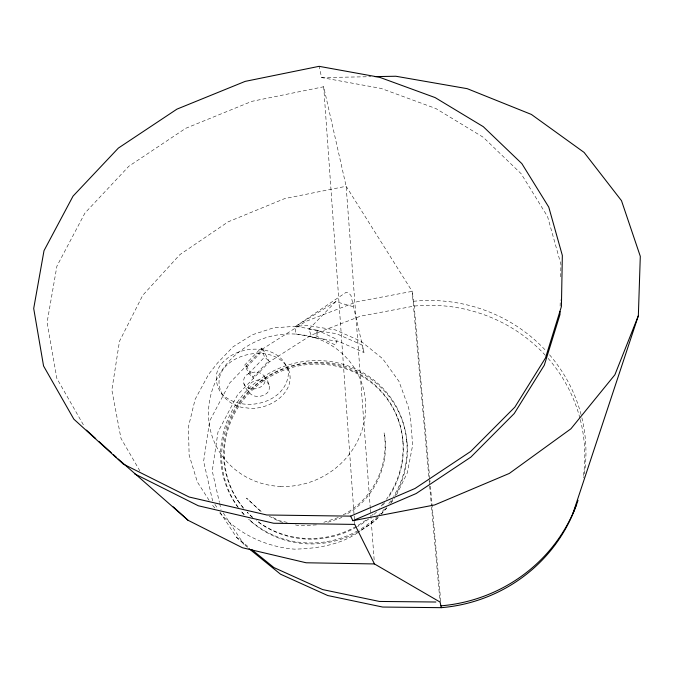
<?xml version="1.0" encoding="UTF-8"?>
<svg xmlns="http://www.w3.org/2000/svg" width="674" height="674" viewBox="0 0 674 674"><rect width="100%" height="100%" fill="white"/><g stroke="black" fill="none" stroke-linecap="round" stroke-linejoin="round"><path stroke-width="0.51" stroke-dasharray="3.37 2.53" d="M560.136 306.173L560.254 299.888M560.684 276.829L560.911 264.259L547.583 216.624L521.137 173.715L483.207 137.243L435.808 108.506L381.155 88.437L321.616 77.577L319.08 66.33M396.506 494.918L407.323 472.828L412.657 445.126L410.466 417.467L408.587 407.66L398.924 381.299L382.63 358.678L360.919 341.204L335.281 329.915L307.411 325.466L273.518 327.859L252.194 334.826L233.145 346.748L217.609 362.89L208.687 374.247L195.14 399.303L188.434 426.811L189.124 454.992L197.33 481.952L209.235 500.496M378.333 517.421L375.603 520.555L358.273 532.334M381.063 514.279L386.514 508.011M390.608 503.301L394.703 498.6M545.333 355.282A155.938 151.406 -6.5 0 0 414.198 306.072L360.506 316.173L311.211 335.155L269.339 361.887L237.551 394.804L218.005 431.941L212.251 471.016L219.412 502.4M248.706 373.531L264.587 357.11L261.124 348.104L244.805 364.937L248.706 373.531L252.91 377.28L268.8 360.834L264.587 357.11M429.742 478.86L414.198 306.072L412.176 291.353L356.79 301.8L305.937 321.363L262.717 348.888L229.876 382.781L209.648 421.014L203.624 461.252L212.605 500.883M335.762 301.632L295.743 326.3L317.454 330.26L316.755 337.809L295.111 333.841L295.743 326.3L346.183 292.289L347.557 292.626L348.938 293.106L350.986 295.557L364.019 352.578L339.047 341.541L311.885 337.168L308.869 329.266L335.762 301.632L353.42 306.746M357.405 532.923C339.039 545.266 316.308 548.577 294.597 549.158C266.036 546.867 239.194 534.288 219.85 513.032M343.176 514.826C372.545 499.746 389.682 465.33 384.07 432.775L384.458 434.174C389.833 465.785 373.885 499.628 345.484 514.776M341.996 517.025L340.252 518.154L327.429 522.367M323.832 522.291L338.685 517.413M370.296 508.348L346.141 186.268L323.688 86.752L251.899 101.336L185.662 128.33L128.844 166.251L84.932 213.06L56.911 266.163L47.087 322.45L56.843 378.384L84.309 426.482M316.418 524.878L299.955 525.855L294.959 524.827M321.616 77.577L370.751 76.701M308.869 329.266L336.511 333.697L361.93 344.903L364.019 352.578M287.183 522.35L279.162 520.699L271.066 516.587M282.987 522.367L279.996 521.752L269.246 516.284M219.977 512.122L236.431 537.203L249.456 547.76M236.431 537.203L247.4 547.347M221.35 393.313C240.947 414.417 286.779 403.903 288.455 373.059C283.712 344.97 243.735 343.159 225.739 359.697C204.239 376.505 223.018 407.155 246.339 407.829C268.741 411.991 300.478 390.482 286.812 366.083M261.124 348.104L263.29 350.008L246.962 366.858L244.805 364.937M261.175 511.566L246.482 498.103L262.076 512.644M214.795 507.969L211.501 504.034M250.72 520.935L251.663 521.971M237.484 500.108L238.141 500.849M223.684 457.149L224.375 458M223.288 512.922L244.173 544.727M214.88 504.337L217.71 508.668M288.725 370.136C272.945 335.669 199.571 359.225 223.92 397.104M264.958 377.305C261.984 371.441 253.812 370.953 248.537 373.784C240.879 377.246 243.263 386.564 248.428 391.282C251.318 397.07 259.372 397.576 264.562 394.779C272.111 391.341 269.549 382.209 264.958 377.305C267.974 388.603 248.479 393.447 243.836 383.683M269.137 385.031C264.562 375.494 245.513 380.22 248.428 391.282M139.906 470.991L120.949 438.277L111.859 390.01L119.475 341.297L142.762 295.263L179.84 254.662L228.166 221.83L284.723 198.586L346.141 186.268L412.176 291.353L428.799 476.526M246.347 365.78L253.491 378.299M262.717 348.888L269.339 361.887M397.854 418.386L398.073 419.346M402.808 440.627L403.018 441.537M219.648 503.411L221.03 509.485M406.767 441.192L407.062 442.548M429.835 479.905L430.02 482.003M430.4 486.19L440.762 601.385M429.169 480.705L429.549 484.892M429.641 485.937L431.427 505.82M431.52 506.865L440.063 602.059M370.371 509.392L374.154 559.749M323.688 86.752L354.077 514.97M354.153 516.023L354.448 520.218M354.524 521.272L354.751 524.414M581.864 417.804A157.606 152.905 -6.7 0 1 583.751 477.883M413.541 301.27A157.606 152.905 -6.7 0 1 546.041 350.893M549.529 354.81A157.606 152.905 -6.7 0 1 581.62 416.768M548.114 358.383A155.938 151.406 -6.5 0 1 580.002 418.503M580.263 419.523A155.938 151.406 -6.5 0 1 583.263 476.998M243.727 508.356A90.299 86.744 -28.3 0 1 251.36 390.987A90.299 86.744 -28.3 0 1 371.323 382.689A90.299 86.744 -28.3 0 1 387.836 498.389M384.795 502.602A90.299 86.744 -28.3 0 1 381.535 506.621M376.581 511.945A90.299 86.744 -28.3 0 1 372.756 515.543M368.729 518.921A90.299 86.744 -28.3 0 1 357.515 526.562M356.597 527.085A90.299 86.744 -28.3 0 1 256.339 520.598M252.472 517.371A90.299 86.744 -28.3 0 1 247.215 512.282M243.078 507.632A90.543 86.954 -28.3 0 1 251.25 389.479A90.543 86.954 -28.3 0 1 372.09 382.487A90.543 86.954 -28.3 0 1 386.387 499.341M383.245 503.495A90.543 86.954 -28.3 0 1 379.192 508.204M373.244 514.119A90.543 86.954 -28.3 0 1 371.669 515.526M365.923 520.126A90.543 86.954 -28.3 0 1 357.178 525.872M356.26 526.394A90.543 86.954 -28.3 0 1 256.524 520.522M252.632 517.354A90.543 86.954 -28.3 0 1 247.307 512.324M238.326 507.471A93.678 90.021 -28.4 0 1 250.888 389.008A93.678 90.021 -28.4 0 1 372.149 379.993A93.678 90.021 -28.4 0 1 394.964 495.828M392.816 499.358A93.678 90.021 -28.4 0 1 390.516 502.796M386.792 507.758A93.678 90.021 -28.4 0 1 381.358 513.95M377.659 517.615A93.678 90.021 -28.4 0 1 360.169 530.674M359.259 531.205A93.678 90.021 -28.4 0 1 248.596 519.191M244.232 514.717A93.678 90.021 -28.4 0 1 240.845 510.757M237.956 507.219A94.057 90.358 -28.3 0 1 249.961 387.491A94.057 90.358 -28.3 0 1 372.528 379.015A94.057 90.358 -28.3 0 1 393.565 496.46M390.743 500.824A94.057 90.358 -28.3 0 1 388.317 504.203M384.433 509.03A94.057 90.358 -28.3 0 1 378.754 515.105M377.996 515.829A94.057 90.358 -28.3 0 1 358.762 530.194M357.843 530.708A94.057 90.358 -28.3 0 1 248.403 518.854M243.971 514.422A94.057 90.358 -28.3 0 1 240.525 510.488M317.454 330.26L315.752 335.745L335.475 345.012L337.227 339.519L317.454 330.26M280.274 486.417A79.473 75.412 -27.4 0 0 358.366 375.022A79.473 75.412 -27.4 0 0 222.69 369.183A79.473 75.412 -27.4 0 0 280.274 486.417"/><path stroke-width="1.01" d="M560.043 311.413L559.984 314.556L544.322 365.165L514.22 413.55L470.831 457.141L416.136 493.545L352.898 520.707L350.623 516.141L266.828 514.987L189.124 497.016L123.308 464.083L73.837 419.161L43.557 365.965L33.7 308.49L44.012 250.669L73.028 196.151L118.371 148.086L176.942 109.137L245.159 81.385L319.08 66.33L379.572 77.283L435.101 97.578L483.292 126.67L521.861 163.622L548.771 207.129L562.343 255.463L561.417 306.535L545.493 357.953L514.86 407.13L470.688 451.462L415.007 488.49L350.623 516.141M573.043 513.099L638.345 315.769L640.3 256.322L621.495 200.675L584.122 152.442L531.398 114.445L467.225 88.673L395.84 76.246L374.929 76.625M638.345 315.769L614.89 374.778L570.929 428.79L509.317 473.434L434.671 504.944L352.898 520.707M435.884 602.017L379.411 601.444L322.644 589.582L273.88 567.55L251.899 549.74M576.607 504.262A155.938 151.406 -6.5 0 1 441.327 607.67L382.655 607.047L327.716 595.53L280.485 574.172L249.018 548.653M441.327 607.67L440.063 602.059L374.466 563.944L306.122 562.773L242.429 547.743L188.071 520.294L118.186 458.986M134.48 473.771L198.333 505.778L273.627 523.251L354.751 524.414L374.466 563.944M173.26 506.856L188.071 520.294M86.382 430.113L95.691 438.563M98.792 441.377L111.21 452.65M113.535 454.756L116.636 457.579M578.031 500.327A157.606 152.905 -6.7 0 1 440.914 605.842"/></g></svg>
